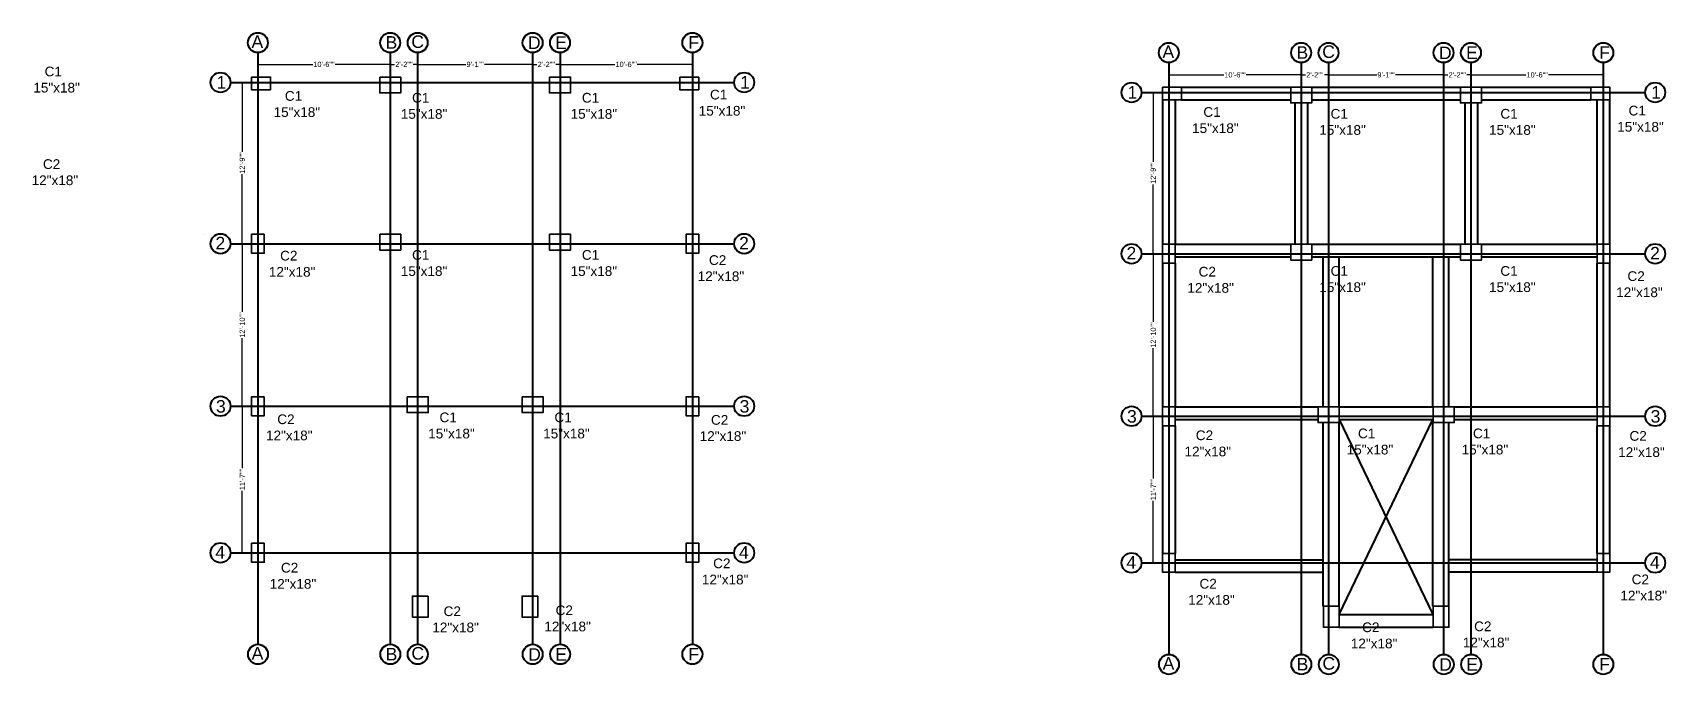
# Model space of a CAD drawing. Header units: inches. Extents: x -6918 to 21732, y -6368 to 1797.
# Drawn here: x 2508 to 4057, y -17 to 591 of the extents above; entities that cross this region are included whole.
import ezdxf

# ---------------------------------------------------------------- set-up
doc = ezdxf.new("R2010")
doc.units = ezdxf.units.IN
doc.header["$MEASUREMENT"] = 0
doc.layers.add('COLOUMN', color=10, linetype='Continuous', lineweight=35)
doc.layers.add('Raling', color=1, linetype='Continuous', lineweight=15)
doc.layers.add('S-DIM', color=7, linetype='Continuous')
doc.styles.add('ARIAL', font='arial.ttf')
doc.styles.get("Standard").update_dxf_attribs({"font": 'arial.ttf'})
doc.dimstyles.new('Column Shedule', dxfattribs={"dimscale": 0, "dimtxt": 5, "dimasz": 1, "dimexe": 0.5, "dimexo": 1, "dimgap": 1, "dimtad": 0, "dimdec": 0, "dimzin": 11, "dimdsep": 46, "dimlunit": 3, "dimtxsty": 'ARIAL', "dimblk": 'ARCHTICK', "dimcen": 0.09375, "dimdle": 0.5, "dimclrd": 5, "dimclre": 7, "dimclrt": 7, "dimadec": 0, "dimazin": 0, "dimtfac": 1, "dimtdec": 0, "dimtix": 1, "dimtofl": 0, "dimtmove": 2, "dimatfit": 3, "dimldrblk": 'ARCHTICK', "dimfxl": 3, "dimtolj": 1, "dimtzin": 3, "dimlwd": -1, "dimlwe": -1, "dimarcsym": 1})

# ---------------------------------------------------------------- blocks, each defined once
blk = doc.blocks.new('ADFSDF')
at = {"layer": 'COLOUMN'}
for points in [[(-22327.7, -19135.6), (-22309.7, -19135.6), (-22309.7, -19147.6), (-22327.7, -19147.6)], [(-22206.2, -19135.6), (-22186.2, -19135.6), (-22186.2, -19150.6), (-22206.2, -19150.6)], [(-22045.2, -19135.6), (-22025.2, -19135.6), (-22025.2, -19150.6), (-22045.2, -19150.6)], [(-21921.7, -19135.6), (-21903.7, -19135.6), (-21903.7, -19147.6), (-21921.7, -19147.6)], [(-22315.7, -19284.6), (-22315.7, -19302.6), (-22327.7, -19302.6), (-22327.7, -19284.6)], [(-22206.2, -19284.6), (-22186.2, -19284.6), (-22186.2, -19299.6), (-22206.2, -19299.6)], [(-22045.2, -19284.6), (-22025.2, -19284.6), (-22025.2, -19299.6), (-22045.2, -19299.6)], [(-21903.7, -19284.6), (-21903.7, -19302.6), (-21915.7, -19302.6), (-21915.7, -19284.6)], [(-22315.7, -19438.6), (-22315.7, -19456.6), (-22327.7, -19456.6), (-22327.7, -19438.6)], [(-22180.2, -19438.6), (-22160.2, -19438.6), (-22160.2, -19453.6), (-22180.2, -19453.6)], [(-22071.2, -19438.6), (-22051.2, -19438.6), (-22051.2, -19453.6), (-22071.2, -19453.6)], [(-21903.7, -19438.6), (-21903.7, -19456.6), (-21915.7, -19456.6), (-21915.7, -19438.6)], [(-22315.7, -19577.6), (-22315.7, -19595.6), (-22327.7, -19595.6), (-22327.7, -19577.6)], [(-21903.7, -19577.6), (-21903.7, -19595.6), (-21915.7, -19595.6), (-21915.7, -19577.6)], [(-22160.2, -19627.6), (-22160.2, -19647.6), (-22175.2, -19647.6), (-22175.2, -19627.6)], [(-22056.2, -19627.6), (-22056.2, -19647.6), (-22071.2, -19647.6), (-22071.2, -19627.6)]]:
    blk.add_lwpolyline(points, close=True, dxfattribs=at)
blk = doc.blocks.new('_ArchTick')
at = {"color": 0, "linetype": 'ByBlock', "const_width": 0.15}
blk.add_lwpolyline([(-0.5, -0.5), (0.5, 0.5)], dxfattribs=at)
blk = doc.blocks.new('*D140')
at = {"layer": 'Defpoints', "color": 0, "lineweight": 40, "transparency": 16777216}
for p in [(2721.7, 560.9), (2847.2, 560.9), (2847.2, 560.9)]:
    blk.add_point(p, dxfattribs=at)
at = {"layer": 'S-DIM', "color": 5, "transparency": 16777216}
for p, q in [((2721.2, 560.9), (2773.8, 560.9)), ((2847.7, 560.9), (2795, 560.9))]:
    blk.add_line(p, q, dxfattribs=at)
at = {"layer": 'S-DIM', "color": 7, "transparency": 16777216}
for p, q in [((2721.7, 561.9), (2721.7, 561.4)), ((2847.2, 561.9), (2847.2, 561.4))]:
    blk.add_line(p, q, dxfattribs=at)
at = {"layer": 'S-DIM', "color": 5, "transparency": 16777216, "rotation": 180}
blk.add_blockref('_ArchTick', (2721.7, 560.9), dxfattribs=at)
at = {"layer": 'S-DIM', "color": 5, "transparency": 16777216}
blk.add_blockref('_ArchTick', (2847.2, 560.9), dxfattribs=at)
at = {"layer": 'S-DIM', "color": 7, "lineweight": 40, "transparency": 16777216, "insert": (2784.4, 560.9), "char_height": 5, "attachment_point": 5, "style": 'ARIAL'}
blk.add_mtext('\\A1;10\'-6""', dxfattribs=at)
blk = doc.blocks.new('*D141')
at = {"layer": 'Defpoints', "color": 0, "lineweight": 40, "transparency": 16777216}
for p in [(2847.2, 560.9), (2873.2, 560.9), (2873.2, 560.9)]:
    blk.add_point(p, dxfattribs=at)
at = {"layer": 'S-DIM', "color": 5, "transparency": 16777216}
for p, q in [((2846.7, 560.9), (2851.3, 560.9)), ((2873.7, 560.9), (2869.1, 560.9))]:
    blk.add_line(p, q, dxfattribs=at)
at = {"layer": 'S-DIM', "color": 7, "transparency": 16777216}
for p, q in [((2847.2, 561.9), (2847.2, 561.4)), ((2873.2, 561.9), (2873.2, 561.4))]:
    blk.add_line(p, q, dxfattribs=at)
at = {"layer": 'S-DIM', "color": 5, "transparency": 16777216, "rotation": 180}
blk.add_blockref('_ArchTick', (2847.2, 560.9), dxfattribs=at)
at = {"layer": 'S-DIM', "color": 5, "transparency": 16777216}
blk.add_blockref('_ArchTick', (2873.2, 560.9), dxfattribs=at)
at = {"layer": 'S-DIM', "color": 7, "lineweight": 40, "transparency": 16777216, "insert": (2860.2, 560.9), "char_height": 5, "attachment_point": 5, "style": 'ARIAL'}
blk.add_mtext('\\A1;2\'-2""', dxfattribs=at)
blk = doc.blocks.new('*D142')
at = {"layer": 'Defpoints', "color": 0, "lineweight": 40, "transparency": 16777216}
for p in [(2873.2, 560.9), (2982.2, 560.9), (2982.2, 560.9)]:
    blk.add_point(p, dxfattribs=at)
at = {"layer": 'S-DIM', "color": 5, "transparency": 16777216}
for p, q in [((2872.7, 560.9), (2918.8, 560.9)), ((2982.7, 560.9), (2936.6, 560.9))]:
    blk.add_line(p, q, dxfattribs=at)
at = {"layer": 'S-DIM', "color": 7, "transparency": 16777216}
for p, q in [((2873.2, 561.9), (2873.2, 561.4)), ((2982.2, 561.9), (2982.2, 561.4))]:
    blk.add_line(p, q, dxfattribs=at)
at = {"layer": 'S-DIM', "color": 5, "transparency": 16777216, "rotation": 180}
blk.add_blockref('_ArchTick', (2873.2, 560.9), dxfattribs=at)
at = {"layer": 'S-DIM', "color": 5, "transparency": 16777216}
blk.add_blockref('_ArchTick', (2982.2, 560.9), dxfattribs=at)
at = {"layer": 'S-DIM', "color": 7, "lineweight": 40, "transparency": 16777216, "insert": (2927.7, 560.9), "char_height": 5, "attachment_point": 5, "style": 'ARIAL'}
blk.add_mtext('\\A1;9\'-1""', dxfattribs=at)
blk = doc.blocks.new('*D143')
at = {"layer": 'Defpoints', "color": 0, "lineweight": 40, "transparency": 16777216}
for p in [(2982.2, 560.9), (3008.2, 560.9), (3008.2, 560.9)]:
    blk.add_point(p, dxfattribs=at)
at = {"layer": 'S-DIM', "color": 5, "transparency": 16777216}
for p, q in [((2981.7, 560.9), (2986.3, 560.9)), ((3008.7, 560.9), (3004.1, 560.9))]:
    blk.add_line(p, q, dxfattribs=at)
at = {"layer": 'S-DIM', "color": 7, "transparency": 16777216}
for p, q in [((2982.2, 561.9), (2982.2, 561.4)), ((3008.2, 561.9), (3008.2, 561.4))]:
    blk.add_line(p, q, dxfattribs=at)
at = {"layer": 'S-DIM', "color": 5, "transparency": 16777216, "rotation": 180}
blk.add_blockref('_ArchTick', (2982.2, 560.9), dxfattribs=at)
at = {"layer": 'S-DIM', "color": 5, "transparency": 16777216}
blk.add_blockref('_ArchTick', (3008.2, 560.9), dxfattribs=at)
at = {"layer": 'S-DIM', "color": 7, "lineweight": 40, "transparency": 16777216, "insert": (2995.2, 560.9), "char_height": 5, "attachment_point": 5, "style": 'ARIAL'}
blk.add_mtext('\\A1;2\'-2""', dxfattribs=at)
blk = doc.blocks.new('*D144')
at = {"layer": 'Defpoints', "color": 0, "lineweight": 40, "transparency": 16777216}
for p in [(3008.2, 560.9), (3133.7, 560.9), (3133.7, 560.9)]:
    blk.add_point(p, dxfattribs=at)
at = {"layer": 'S-DIM', "color": 5, "transparency": 16777216}
for p, q in [((3007.7, 560.9), (3060.3, 560.9)), ((3134.2, 560.9), (3081.5, 560.9))]:
    blk.add_line(p, q, dxfattribs=at)
at = {"layer": 'S-DIM', "color": 7, "transparency": 16777216}
for p, q in [((3008.2, 561.9), (3008.2, 561.4)), ((3133.7, 561.9), (3133.7, 561.4))]:
    blk.add_line(p, q, dxfattribs=at)
at = {"layer": 'S-DIM', "color": 5, "transparency": 16777216, "rotation": 180}
blk.add_blockref('_ArchTick', (3008.2, 560.9), dxfattribs=at)
at = {"layer": 'S-DIM', "color": 5, "transparency": 16777216}
blk.add_blockref('_ArchTick', (3133.7, 560.9), dxfattribs=at)
at = {"layer": 'S-DIM', "color": 7, "lineweight": 40, "transparency": 16777216, "insert": (3070.9, 560.9), "char_height": 5, "attachment_point": 5, "style": 'ARIAL'}
blk.add_mtext('\\A1;10\'-6""', dxfattribs=at)
blk = doc.blocks.new('*D145')
at = {"layer": 'Defpoints', "color": 0, "lineweight": 40, "transparency": 16777216}
for p in [(2695.8, 543.8), (2695.8, 390.9), (2706.9, 390.9)]:
    blk.add_point(p, dxfattribs=at)
at = {"layer": 'S-DIM', "color": 7, "transparency": 16777216}
for p, q in [((2696.8, 543.8), (2707.4, 543.8)), ((2696.8, 390.9), (2707.4, 390.9))]:
    blk.add_line(p, q, dxfattribs=at)
at = {"layer": 'S-DIM', "color": 5, "transparency": 16777216}
for p, q in [((2706.9, 544.3), (2706.9, 477.9)), ((2706.9, 390.4), (2706.9, 456.8))]:
    blk.add_line(p, q, dxfattribs=at)
for p, rotation in [((2706.9, 543.8), 90), ((2706.9, 390.9), 270)]:
    blk.add_blockref('_ArchTick', p, dxfattribs=dict(at, rotation=rotation))
at = {"layer": 'S-DIM', "color": 7, "lineweight": 40, "transparency": 16777216, "insert": (2706.9, 467.4), "char_height": 5, "attachment_point": 5, "rotation": 90, "style": 'ARIAL'}
blk.add_mtext('\\A1;12\'-9""', dxfattribs=at)
blk = doc.blocks.new('*D146')
at = {"layer": 'Defpoints', "color": 0, "lineweight": 40, "transparency": 16777216}
for p in [(2706.9, 390.9), (2706.9, 236.9), (2706.9, 236.9)]:
    blk.add_point(p, dxfattribs=at)
at = {"layer": 'S-DIM', "color": 5, "transparency": 16777216}
for p, q in [((2706.9, 391.4), (2706.9, 326.4)), ((2706.9, 236.4), (2706.9, 301.4))]:
    blk.add_line(p, q, dxfattribs=at)
at = {"layer": 'S-DIM', "color": 7, "transparency": 16777216}
for p, q in [((2707.9, 390.9), (2707.4, 390.9)), ((2707.9, 236.9), (2707.4, 236.9))]:
    blk.add_line(p, q, dxfattribs=at)
at = {"layer": 'S-DIM', "color": 5, "transparency": 16777216}
for p, rotation in [((2706.9, 390.9), 90), ((2706.9, 236.9), 270)]:
    blk.add_blockref('_ArchTick', p, dxfattribs=dict(at, rotation=rotation))
at = {"layer": 'S-DIM', "color": 7, "lineweight": 40, "transparency": 16777216, "insert": (2706.9, 313.9), "char_height": 5, "attachment_point": 5, "rotation": 90, "style": 'ARIAL'}
blk.add_mtext('\\A1;12\'-10""', dxfattribs=at)
blk = doc.blocks.new('*D147')
at = {"layer": 'Defpoints', "color": 0, "lineweight": 40, "transparency": 16777216}
for p in [(2706.9, 236.9), (2706.9, 97.9), (2706.9, 97.9)]:
    blk.add_point(p, dxfattribs=at)
at = {"layer": 'S-DIM', "color": 5, "transparency": 16777216}
for p, q in [((2706.9, 237.4), (2706.9, 178)), ((2706.9, 97.4), (2706.9, 156.8))]:
    blk.add_line(p, q, dxfattribs=at)
at = {"layer": 'S-DIM', "color": 7, "transparency": 16777216}
for p, q in [((2707.9, 236.9), (2707.4, 236.9)), ((2707.9, 97.9), (2707.4, 97.9))]:
    blk.add_line(p, q, dxfattribs=at)
at = {"layer": 'S-DIM', "color": 5, "transparency": 16777216}
for p, rotation in [((2706.9, 236.9), 90), ((2706.9, 97.9), 270)]:
    blk.add_blockref('_ArchTick', p, dxfattribs=dict(at, rotation=rotation))
at = {"layer": 'S-DIM', "color": 7, "lineweight": 40, "transparency": 16777216, "insert": (2706.9, 167.4), "char_height": 5, "attachment_point": 5, "rotation": 90, "style": 'ARIAL'}
blk.add_mtext('\\A1;11\'-7""', dxfattribs=at)
blk = doc.blocks.new('*D149')
at = {"layer": 'Defpoints', "color": 0, "lineweight": 40, "transparency": 16777216}
for p in [(3585.4, 551), (3710.9, 551), (3710.9, 551)]:
    blk.add_point(p, dxfattribs=at)
at = {"layer": 'S-DIM', "color": 5, "transparency": 16777216}
for p, q in [((3584.9, 551), (3637.6, 551)), ((3711.4, 551), (3658.8, 551))]:
    blk.add_line(p, q, dxfattribs=at)
at = {"layer": 'S-DIM', "color": 7, "transparency": 16777216}
for p, q in [((3585.4, 552), (3585.4, 551.5)), ((3710.9, 552), (3710.9, 551.5))]:
    blk.add_line(p, q, dxfattribs=at)
at = {"layer": 'S-DIM', "color": 5, "transparency": 16777216, "rotation": 180}
blk.add_blockref('_ArchTick', (3585.4, 551), dxfattribs=at)
at = {"layer": 'S-DIM', "color": 5, "transparency": 16777216}
blk.add_blockref('_ArchTick', (3710.9, 551), dxfattribs=at)
at = {"layer": 'S-DIM', "color": 7, "lineweight": 40, "transparency": 16777216, "insert": (3648.2, 551), "char_height": 5, "attachment_point": 5, "style": 'ARIAL'}
blk.add_mtext('\\A1;10\'-6""', dxfattribs=at)
blk = doc.blocks.new('*D150')
at = {"layer": 'Defpoints', "color": 0, "lineweight": 40, "transparency": 16777216}
for p in [(3710.9, 551), (3736.9, 551), (3736.9, 551)]:
    blk.add_point(p, dxfattribs=at)
at = {"layer": 'S-DIM', "color": 5, "transparency": 16777216}
for p, q in [((3710.4, 551), (3715, 551)), ((3737.4, 551), (3732.9, 551))]:
    blk.add_line(p, q, dxfattribs=at)
at = {"layer": 'S-DIM', "color": 7, "transparency": 16777216}
for p, q in [((3710.9, 552), (3710.9, 551.5)), ((3736.9, 552), (3736.9, 551.5))]:
    blk.add_line(p, q, dxfattribs=at)
at = {"layer": 'S-DIM', "color": 5, "transparency": 16777216, "rotation": 180}
blk.add_blockref('_ArchTick', (3710.9, 551), dxfattribs=at)
at = {"layer": 'S-DIM', "color": 5, "transparency": 16777216}
blk.add_blockref('_ArchTick', (3736.9, 551), dxfattribs=at)
at = {"layer": 'S-DIM', "color": 7, "lineweight": 40, "transparency": 16777216, "insert": (3723.9, 551), "char_height": 5, "attachment_point": 5, "style": 'ARIAL'}
blk.add_mtext('\\A1;2\'-2""', dxfattribs=at)
blk = doc.blocks.new('*D151')
at = {"layer": 'Defpoints', "color": 0, "lineweight": 40, "transparency": 16777216}
for p in [(3736.9, 551), (3845.9, 551), (3845.9, 551)]:
    blk.add_point(p, dxfattribs=at)
at = {"layer": 'S-DIM', "color": 5, "transparency": 16777216}
for p, q in [((3736.4, 551), (3782.6, 551)), ((3846.4, 551), (3800.3, 551))]:
    blk.add_line(p, q, dxfattribs=at)
at = {"layer": 'S-DIM', "color": 7, "transparency": 16777216}
for p, q in [((3736.9, 552), (3736.9, 551.5)), ((3845.9, 552), (3845.9, 551.5))]:
    blk.add_line(p, q, dxfattribs=at)
at = {"layer": 'S-DIM', "color": 5, "transparency": 16777216, "rotation": 180}
blk.add_blockref('_ArchTick', (3736.9, 551), dxfattribs=at)
at = {"layer": 'S-DIM', "color": 5, "transparency": 16777216}
blk.add_blockref('_ArchTick', (3845.9, 551), dxfattribs=at)
at = {"layer": 'S-DIM', "color": 7, "lineweight": 40, "transparency": 16777216, "insert": (3791.4, 551), "char_height": 5, "attachment_point": 5, "style": 'ARIAL'}
blk.add_mtext('\\A1;9\'-1""', dxfattribs=at)
blk = doc.blocks.new('*D152')
at = {"layer": 'Defpoints', "color": 0, "lineweight": 40, "transparency": 16777216}
for p in [(3845.9, 551), (3871.9, 551), (3871.9, 551)]:
    blk.add_point(p, dxfattribs=at)
at = {"layer": 'S-DIM', "color": 5, "transparency": 16777216}
for p, q in [((3845.4, 551), (3850, 551)), ((3872.4, 551), (3867.9, 551))]:
    blk.add_line(p, q, dxfattribs=at)
at = {"layer": 'S-DIM', "color": 7, "transparency": 16777216}
for p, q in [((3845.9, 552), (3845.9, 551.5)), ((3871.9, 552), (3871.9, 551.5))]:
    blk.add_line(p, q, dxfattribs=at)
at = {"layer": 'S-DIM', "color": 5, "transparency": 16777216, "rotation": 180}
blk.add_blockref('_ArchTick', (3845.9, 551), dxfattribs=at)
at = {"layer": 'S-DIM', "color": 5, "transparency": 16777216}
blk.add_blockref('_ArchTick', (3871.9, 551), dxfattribs=at)
at = {"layer": 'S-DIM', "color": 7, "lineweight": 40, "transparency": 16777216, "insert": (3858.9, 551), "char_height": 5, "attachment_point": 5, "style": 'ARIAL'}
blk.add_mtext('\\A1;2\'-2""', dxfattribs=at)
blk = doc.blocks.new('*D153')
at = {"layer": 'Defpoints', "color": 0, "lineweight": 40, "transparency": 16777216}
for p in [(3871.9, 551), (3997.4, 551), (3997.4, 551)]:
    blk.add_point(p, dxfattribs=at)
at = {"layer": 'S-DIM', "color": 5, "transparency": 16777216}
for p, q in [((3871.4, 551), (3924.1, 551)), ((3997.9, 551), (3945.3, 551))]:
    blk.add_line(p, q, dxfattribs=at)
at = {"layer": 'S-DIM', "color": 7, "transparency": 16777216}
for p, q in [((3871.9, 552), (3871.9, 551.5)), ((3997.4, 552), (3997.4, 551.5))]:
    blk.add_line(p, q, dxfattribs=at)
at = {"layer": 'S-DIM', "color": 5, "transparency": 16777216, "rotation": 180}
blk.add_blockref('_ArchTick', (3871.9, 551), dxfattribs=at)
at = {"layer": 'S-DIM', "color": 5, "transparency": 16777216}
blk.add_blockref('_ArchTick', (3997.4, 551), dxfattribs=at)
at = {"layer": 'S-DIM', "color": 7, "lineweight": 40, "transparency": 16777216, "insert": (3934.7, 551), "char_height": 5, "attachment_point": 5, "style": 'ARIAL'}
blk.add_mtext('\\A1;10\'-6""', dxfattribs=at)
blk = doc.blocks.new('*D154')
at = {"layer": 'Defpoints', "color": 0, "lineweight": 40, "transparency": 16777216}
for p in [(3559.5, 534.3), (3559.5, 381.4), (3570.7, 381.4)]:
    blk.add_point(p, dxfattribs=at)
at = {"layer": 'S-DIM', "color": 7, "transparency": 16777216}
for p, q in [((3560.5, 534.3), (3571.2, 534.3)), ((3560.5, 381.4), (3571.2, 381.4))]:
    blk.add_line(p, q, dxfattribs=at)
at = {"layer": 'S-DIM', "color": 5, "transparency": 16777216}
for p, q in [((3570.7, 534.8), (3570.7, 468.4)), ((3570.7, 380.9), (3570.7, 447.2))]:
    blk.add_line(p, q, dxfattribs=at)
for p, rotation in [((3570.7, 534.3), 90), ((3570.7, 381.4), 270)]:
    blk.add_blockref('_ArchTick', p, dxfattribs=dict(at, rotation=rotation))
at = {"layer": 'S-DIM', "color": 7, "lineweight": 40, "transparency": 16777216, "insert": (3570.7, 457.8), "char_height": 5, "attachment_point": 5, "rotation": 90, "style": 'ARIAL'}
blk.add_mtext('\\A1;12\'-9""', dxfattribs=at)
blk = doc.blocks.new('*D155')
at = {"layer": 'Defpoints', "color": 0, "lineweight": 40, "transparency": 16777216}
for p in [(3570.7, 381.4), (3570.7, 227.4), (3570.7, 227.4)]:
    blk.add_point(p, dxfattribs=at)
at = {"layer": 'S-DIM', "color": 5, "transparency": 16777216}
for p, q in [((3570.7, 381.9), (3570.7, 316.9)), ((3570.7, 226.9), (3570.7, 291.8))]:
    blk.add_line(p, q, dxfattribs=at)
at = {"layer": 'S-DIM', "color": 7, "transparency": 16777216}
for p, q in [((3571.7, 381.4), (3571.2, 381.4)), ((3571.7, 227.4), (3571.2, 227.4))]:
    blk.add_line(p, q, dxfattribs=at)
at = {"layer": 'S-DIM', "color": 5, "transparency": 16777216}
for p, rotation in [((3570.7, 381.4), 90), ((3570.7, 227.4), 270)]:
    blk.add_blockref('_ArchTick', p, dxfattribs=dict(at, rotation=rotation))
at = {"layer": 'S-DIM', "color": 7, "lineweight": 40, "transparency": 16777216, "insert": (3570.7, 304.4), "char_height": 5, "attachment_point": 5, "rotation": 90, "style": 'ARIAL'}
blk.add_mtext('\\A1;12\'-10""', dxfattribs=at)
blk = doc.blocks.new('*D148')
at = {"layer": 'Defpoints', "color": 0, "lineweight": 40, "transparency": 16777216}
for p in [(3570.7, 227.4), (3570.7, 88.4), (3570.7, 88.4)]:
    blk.add_point(p, dxfattribs=at)
at = {"layer": 'S-DIM', "color": 5, "transparency": 16777216}
for p, q in [((3570.7, 227.9), (3570.7, 168.5)), ((3570.7, 87.9), (3570.7, 147.3))]:
    blk.add_line(p, q, dxfattribs=at)
at = {"layer": 'S-DIM', "color": 7, "transparency": 16777216}
for p, q in [((3571.7, 227.4), (3571.2, 227.4)), ((3571.7, 88.4), (3571.2, 88.4))]:
    blk.add_line(p, q, dxfattribs=at)
at = {"layer": 'S-DIM', "color": 5, "transparency": 16777216}
for p, rotation in [((3570.7, 227.4), 90), ((3570.7, 88.4), 270)]:
    blk.add_blockref('_ArchTick', p, dxfattribs=dict(at, rotation=rotation))
at = {"layer": 'S-DIM', "color": 7, "lineweight": 40, "transparency": 16777216, "insert": (3570.7, 157.9), "char_height": 5, "attachment_point": 5, "rotation": 90, "style": 'ARIAL'}
blk.add_mtext('\\A1;11\'-7""', dxfattribs=at)

msp = doc.modelspace()

# ---------------------------------------------------------------- linework, layer by layer
at = {"layer": 'Raling', "color": 18, "lineweight": 40, "true_color": 0x000000}
for p, q in [((2721.7, 572.1), (2721.7, 11.1)), ((2847.2, 572.1), (2847.2, 11.1)), ((2873.2, 572.1), (2873.2, 11.1)), ((2982.2, 572.1), (2982.2, 11.1)), ((3008.2, 572.1), (3008.2, 11.1)), ((3133.7, 572.1), (3133.7, 11.1)), ((3585.4, 562.6), (3585.4, 1.6)), ((3710.9, 562.6), (3710.9, 1.6)), ((3736.9, 562.6), (3736.9, 1.6)), ((3845.9, 562.6), (3845.9, 1.6)), ((3871.9, 562.6), (3871.9, 1.6)), ((3997.4, 562.6), (3997.4, 1.6)), ((2695.8, 543.8), (3173.4, 543.8)), ((3559.5, 534.3), (4037.2, 534.3)), ((3579.4, 527.4), (3579.4, 390.4)), ((3591.4, 527.4), (3591.4, 390.4)), ((3597.4, 539.4), (3700.9, 539.4)), ((3597.4, 527.4), (3700.9, 527.4)), ((3720.9, 539.4), (3861.9, 539.4)), ((3720.9, 527.4), (3861.9, 527.4)), ((3881.9, 539.4), (3985.4, 539.4)), ((3881.9, 527.4), (3985.4, 527.4)), ((3991.4, 527.4), (3991.4, 390.4)), ((4003.4, 527.4), (4003.4, 390.4)), ((3704.9, 524.4), (3704.9, 390.4)), ((3716.9, 524.4), (3716.9, 390.4)), ((3866.1, 524.4), (3866.1, 390.4)), ((3878.1, 524.4), (3878.1, 390.4)), ((2695.8, 390.9), (3173.4, 390.9)), ((3591.4, 390.4), (3700.9, 390.4)), ((3720.9, 390.4), (3861.9, 390.4)), ((3881.9, 390.4), (3991.4, 390.4)), ((3559.5, 381.4), (4037.2, 381.4)), ((3579.4, 372.4), (3579.4, 236.4)), ((3591.4, 378.4), (3700.9, 378.4)), ((3591.4, 372.4), (3591.4, 236.4)), ((3720.9, 378.4), (3861.9, 378.4)), ((3731.9, 236.4), (3731.9, 378.4)), ((3746.9, 236.4), (3746.9, 378.4)), ((3835.9, 236.4), (3835.9, 378.4)), ((3850.9, 236.4), (3850.9, 378.4)), ((3881.9, 378.4), (3991.4, 378.4)), ((3991.4, 372.4), (3991.4, 236.4)), ((4003.4, 372.4), (4003.4, 236.4)), ((2695.8, 236.9), (3173.4, 236.9)), ((3591.4, 236.4), (3726.9, 236.4)), ((3746.9, 236.4), (3835.9, 236.4)), ((3855.9, 236.4), (3991.4, 236.4)), ((3559.5, 227.4), (4037.2, 227.4)), ((3579.4, 218.4), (3579.4, 97.4)), ((3591.4, 224.4), (3726.9, 224.4)), ((3591.4, 218.4), (3591.4, 97.4)), ((3731.9, 47.4), (3731.9, 221.4)), ((3746.9, 224.4), (3835.9, 224.4)), ((3746.9, 224.4), (3835.9, 39.4)), ((3746.9, 39.4), (3835.9, 224.4)), ((3746.9, 47.4), (3746.9, 221.4)), ((3835.9, 47.4), (3835.9, 221.4)), ((3850.9, 47.4), (3850.9, 221.4)), ((3855.9, 224.4), (3991.4, 224.4)), ((3991.4, 218.4), (3991.4, 97.4)), ((4003.4, 218.4), (4003.4, 97.4)), ((2695.8, 97.9), (3173.4, 97.9)), ((3559.5, 88.4), (4037.2, 88.4)), ((3591.4, 91.4), (3731.9, 91.4)), ((3591.4, 79.4), (3731.9, 79.4)), ((3991.4, 91.4), (3850.9, 91.4)), ((3991.4, 79.4), (3850.9, 79.4)), ((3746.9, 39.4), (3835.9, 39.4)), ((3746.9, 27.4), (3835.9, 27.4))]:
    msp.add_line(p, q, dxfattribs=at)
for centre in [(2721.7, 581.5), (2847.2, 581.5), (2873.2, 581.5), (2982.2, 581.5), (3008.2, 581.5), (3133.7, 581.5), (3585.4, 572), (3710.9, 572), (3736.9, 572), (3845.9, 572), (3871.9, 572), (3997.4, 572), (2686.3, 543.8), (3182.8, 543.8), (3550.1, 534.3), (4046.6, 534.3), (2686.3, 390.9), (2686.3, 390.9), (3182.8, 390.9), (3550.1, 381.4), (3550.1, 381.4), (4046.6, 381.4), (2686.3, 236.9), (2686.3, 236.9), (3182.8, 236.9), (3550.1, 227.4), (3550.1, 227.4), (4046.6, 227.4), (2686.3, 97.9), (2686.3, 97.9), (3182.8, 97.9), (3550.1, 88.4), (3550.1, 88.4), (4046.6, 88.4), (2721.8, 1.7), (2847.3, 1.7), (2873.3, 1.7), (2982.3, 1.7), (3008.3, 1.7), (3133.7, 1.7), (3585.6, -7.9), (3711.1, -7.9), (3737.1, -7.9), (3846.1, -7.9), (3872.1, -7.9), (3997.4, -7.9)]:
    msp.add_circle(centre, 9.44, dxfattribs=at)

# ---------------------------------------------------------------- block references
at = {"layer": 'COLOUMN'}
for p in [(25043.4, 19684.5), (25907.2, 19675), (25907.2, 19675)]:
    msp.add_blockref('ADFSDF', p, dxfattribs=at)

# ---------------------------------------------------------------- texts
at = {"layer": 'Raling', "color": 18, "lineweight": 40, "true_color": 0x000000, "attachment_point": 1}
for s, width, gutter_width, insert, char_height in [('A', 40.021, 1, (2705.4, 590.1), 0.2), ('A', 40.021, 1, (2830.9, 590.1), 0.2), ('C', 448.533, 23.7, (2867.2, 588.4), 11.9), ('A', 40.021, 1, (3117.4, 590.1), 0.2), ('A', 448.533, 23.7, (2715.7, 588.4), 11.9), ('B', 448.533, 23.7, (2842.8, 587.7), 11.9), ('D', 448.533, 23.7, (2977.8, 587.4), 11.9), ('E', 448.533, 23.7, (3003.6, 587.5), 11.9), ('F', 448.533, 23.7, (3129.9, 587.7), 11.9), ('A', 40.021, 1, (3569.2, 580.6), 0.2), ('A', 448.533, 23.7, (3579.4, 578.9), 11.9), ('A', 40.021, 1, (3694.7, 580.6), 0.2), ('B', 448.533, 23.7, (3706.5, 578.1), 11.9), ('C', 448.533, 23.7, (3730.9, 578.9), 11.9), ('D', 448.533, 23.7, (3841.6, 577.8), 11.9), ('E', 448.533, 23.7, (3867.3, 578), 11.9), ('A', 40.021, 1, (3981.2, 580.6), 0.2), ('F', 448.533, 23.7, (3993.6, 578.2), 11.9), ('   C1^J15"x18"', 348.098, 18.4, (2508.8, 558.8), 9.201), ('A', 40.021, 1, (2670, 552.4), 0.2), ('1', 448.533, 23.7, (2682.5, 549.9), 11.9), ('A', 40.021, 1, (3166.6, 552.4), 0.2), ('1', 448.533, 23.7, (3179, 549.9), 11.9), ('A', 40.021, 1, (3533.8, 542.8), 0.2), ('   C1^J15"x18"', 348.098, 18.4, (2736.6, 535.6), 9.201), ('   C1^J15"x18"', 348.098, 18.4, (2857.2, 533.9), 9.201), ('   C1^J15"x18"', 348.098, 18.4, (3018.2, 533.9), 9.201), ('   C1^J15"x18"', 348.098, 18.4, (3139.7, 536.9), 9.201), ('1', 448.533, 23.7, (3546.3, 540.4), 11.9), ('1', 448.533, 23.7, (4042.8, 540.4), 11.9), ('   C1^J15"x18"', 348.098, 18.4, (3607.5, 520.4), 9.201), ('   C1^J15"x18"', 348.098, 18.4, (3728.1, 518.7), 9.201), ('   C1^J15"x18"', 348.098, 18.4, (3889.1, 518.7), 9.201), ('   C1^J15"x18"', 348.098, 18.4, (4010.6, 521.7), 9.201), ('   C2^J12"x18"', 348.098, 18.4, (2507.2, 471), 9.201), ('A', 40.021, 1, (2670, 399.5), 0.2), ('A', 40.021, 1, (2670, 399.5), 0.2), ('2', 448.533, 23.7, (2681.5, 397.4), 11.9), ('2', 448.533, 23.7, (2681.5, 397.4), 11.9), ('2', 448.533, 23.7, (3178, 397.4), 11.9), ('A', 40.021, 1, (3533.8, 389.9), 0.2), ('A', 40.021, 1, (3533.8, 389.9), 0.2), ('2', 448.533, 23.7, (3545.3, 387.9), 11.9), ('2', 448.533, 23.7, (3545.3, 387.9), 11.9), ('2', 448.533, 23.7, (4041.8, 387.9), 11.9), ('   C2^J12"x18"', 348.098, 18.4, (2732.1, 384.2), 9.201), ('   C1^J15"x18"', 348.098, 18.4, (2857.2, 384.9), 9.201), ('   C1^J15"x18"', 348.098, 18.4, (3018.2, 384.9), 9.201), ('   C2^J12"x18"', 348.098, 18.4, (3138.7, 380), 9.201), ('   C2^J12"x18"', 348.098, 18.4, (3603, 369), 9.201), ('   C1^J15"x18"', 348.098, 18.4, (3728.1, 369.7), 9.201), ('   C1^J15"x18"', 348.098, 18.4, (3889.1, 369.7), 9.201), ('   C2^J12"x18"', 348.098, 18.4, (4009.6, 364.8), 9.201), ('A', 40.021, 1, (2670, 245.5), 0.2), ('A', 40.021, 1, (2670, 245.5), 0.2), ('3', 448.533, 23.7, (2682, 242.7), 11.9), ('3', 448.533, 23.7, (2682, 242.7), 11.9), ('3', 448.533, 23.7, (3178.5, 242.7), 11.9), ('A', 40.021, 1, (3533.8, 235.9), 0.2), ('A', 40.021, 1, (3533.8, 235.9), 0.2), ('3', 448.533, 23.7, (3545.8, 233.2), 11.9), ('3', 448.533, 23.7, (3545.8, 233.2), 11.9), ('3', 448.533, 23.7, (4042.3, 233.2), 11.9), ('   C2^J12"x18"', 348.098, 18.4, (2729.4, 229.1), 9.201), ('   C1^J15"x18"', 348.098, 18.4, (2883.2, 230.9), 9.201), ('   C1^J15"x18"', 348.098, 18.4, (2992.2, 230.9), 9.201), ('   C2^J12"x18"', 348.098, 18.4, (3140.6, 228.5), 9.201), ('   C2^J12"x18"', 348.098, 18.4, (3600.3, 213.9), 9.201), ('   C1^J15"x18"', 348.098, 18.4, (3754.1, 215.7), 9.201), ('   C1^J15"x18"', 348.098, 18.4, (3863.1, 215.7), 9.201), ('   C2^J12"x18"', 348.098, 18.4, (4011.5, 213.3), 9.201), ('A', 40.021, 1, (2670, 106.5), 0.2), ('A', 40.021, 1, (2670, 106.5), 0.2), ('4', 448.533, 23.7, (2681.4, 104.3), 11.9), ('4', 448.533, 23.7, (2681.4, 104.3), 11.9), ('4', 448.533, 23.7, (3177.9, 104.3), 11.9), ('A', 40.021, 1, (3533.8, 96.9), 0.2), ('A', 40.021, 1, (3533.8, 96.9), 0.2), ('4', 448.533, 23.7, (3545.2, 94.8), 11.9), ('4', 448.533, 23.7, (3545.2, 94.8), 11.9), ('4', 448.533, 23.7, (4041.7, 94.8), 11.9), ('   C2^J12"x18"', 348.098, 18.4, (2732.9, 88.4), 9.201), ('   C2^J12"x18"', 348.098, 18.4, (3142.7, 92.5), 9.201), ('   C2^J12"x18"', 348.098, 18.4, (4013.6, 77.3), 9.201), ('   C2^J12"x18"', 348.098, 18.4, (3603.8, 73.2), 9.201), ('   C2^J12"x18"', 348.098, 18.4, (2887.1, 47.1), 9.201), ('   C2^J12"x18"', 348.098, 18.4, (2993.3, 48), 9.201), ('   C2^J12"x18"', 348.098, 18.4, (3758, 31.9), 9.201), ('   C2^J12"x18"', 348.098, 18.4, (3864.2, 32.8), 9.201), ('A', 448.533, 23.7, (2715.8, 8.6), 11.9), ('A', 40.021, 1, (2831.1, 10.3), 0.2), ('B', 448.533, 23.7, (2842.9, 7.8), 11.9), ('C', 448.533, 23.7, (2867.3, 8.6), 11.9), ('D', 448.533, 23.7, (2978, 7.5), 11.9), ('E', 448.533, 23.7, (3003.7, 7.6), 11.9), ('A', 40.021, 1, (3117.4, 10.3), 0.2), ('F', 448.533, 23.7, (3129.9, 7.8), 11.9), ('A', 40.021, 1, (3694.8, 0.7), 0.2), ('A', 40.021, 1, (3981.2, 0.7), 0.2), ('A', 40.021, 1, (2831.8, -2.1), 0.2), ('A', 448.533, 23.7, (3579.6, -1), 11.9), ('A', 40.021, 1, (3695.5, -11.6), 0.2), ('B', 448.533, 23.7, (3706.7, -1.7), 11.9), ('C', 448.533, 23.7, (3731.1, -1), 11.9), ('D', 448.533, 23.7, (3841.8, -2), 11.9), ('E', 448.533, 23.7, (3867.5, -1.9), 11.9), ('F', 448.533, 23.7, (3993.6, -1.7), 11.9)]:
    msp.add_mtext_dynamic_manual_height_columns(s, width=width, gutter_width=gutter_width, heights=[0], dxfattribs=dict(at, insert=insert, char_height=char_height))

# ---------------------------------------------------------------- dimensions: what is measured, and where the dimension line sits
at = {"layer": 'S-DIM', "color": 18, "lineweight": 40, "true_color": 0x000000}
for base, p1, p2, picture, middle in [((2847.180062, 560.8789007), (2721.680062, 560.8789007), (2847.180062, 560.8789007), '*D140', (2784.430062, 560.8789007)), ((2873.2, 560.9), (2847.2, 560.9), (2873.2, 560.9), '*D141', (2860.2, 560.9)), ((2982.2, 560.9), (2873.2, 560.9), (2982.2, 560.9), '*D142', (2927.7, 560.9)), ((3008.2, 560.9), (2982.2, 560.9), (3008.2, 560.9), '*D143', (2995.2, 560.9)), ((3133.680062, 560.8789007), (3008.180062, 560.8789007), (3133.680062, 560.8789007), '*D144', (3070.930062, 560.8789007)), ((3710.9464687, 550.9862443), (3585.4464687, 550.9862443), (3710.9464687, 550.9862443), '*D149', (3648.1964687, 550.9862443)), ((3736.9, 551), (3710.9, 551), (3736.9, 551), '*D150', (3723.9, 551)), ((3845.9, 551), (3736.9, 551), (3845.9, 551), '*D151', (3791.4, 551)), ((3871.9, 551), (3845.9, 551), (3871.9, 551), '*D152', (3858.9, 551)), ((3997.4464687, 550.9862443), (3871.9464687, 550.9862443), (3997.4464687, 550.9862443), '*D153', (3934.6964687, 550.9862443))]:
    dim = msp.add_linear_dim(base=base, p1=p1, p2=p2, dimstyle='Column Shedule', override={"dimscale": 1, "dimpost": '"'}, dxfattribs=at)
    dim.commit()
    dim.dimension.update_dxf_attribs({"geometry": picture, "text_midpoint": middle})
for base, p1, p2, picture, middle in [((2706.9, 390.9), (2695.8, 543.8), (2695.8, 390.9), '*D145', (2706.9, 467.4)), ((3570.7, 381.4), (3559.5, 534.3), (3559.5, 381.4), '*D154', (3570.7, 457.8)), ((2706.9, 236.9), (2706.9, 390.9), (2706.9, 236.9), '*D146', (2706.9, 313.9)), ((3570.7, 227.4), (3570.7, 381.4), (3570.7, 227.4), '*D155', (3570.7, 304.4)), ((2706.9, 97.9), (2706.9, 236.9), (2706.9, 97.9), '*D147', (2706.9, 167.4)), ((3570.7, 88.4), (3570.7, 227.4), (3570.7, 88.4), '*D148', (3570.7, 157.9))]:
    dim = msp.add_linear_dim(base=base, p1=p1, p2=p2, angle=90, dimstyle='Column Shedule', override={"dimscale": 1, "dimpost": '"'}, dxfattribs=at)
    dim.commit()
    dim.dimension.update_dxf_attribs({"geometry": picture, "text_midpoint": middle})

doc.saveas('drawing.dxf')
